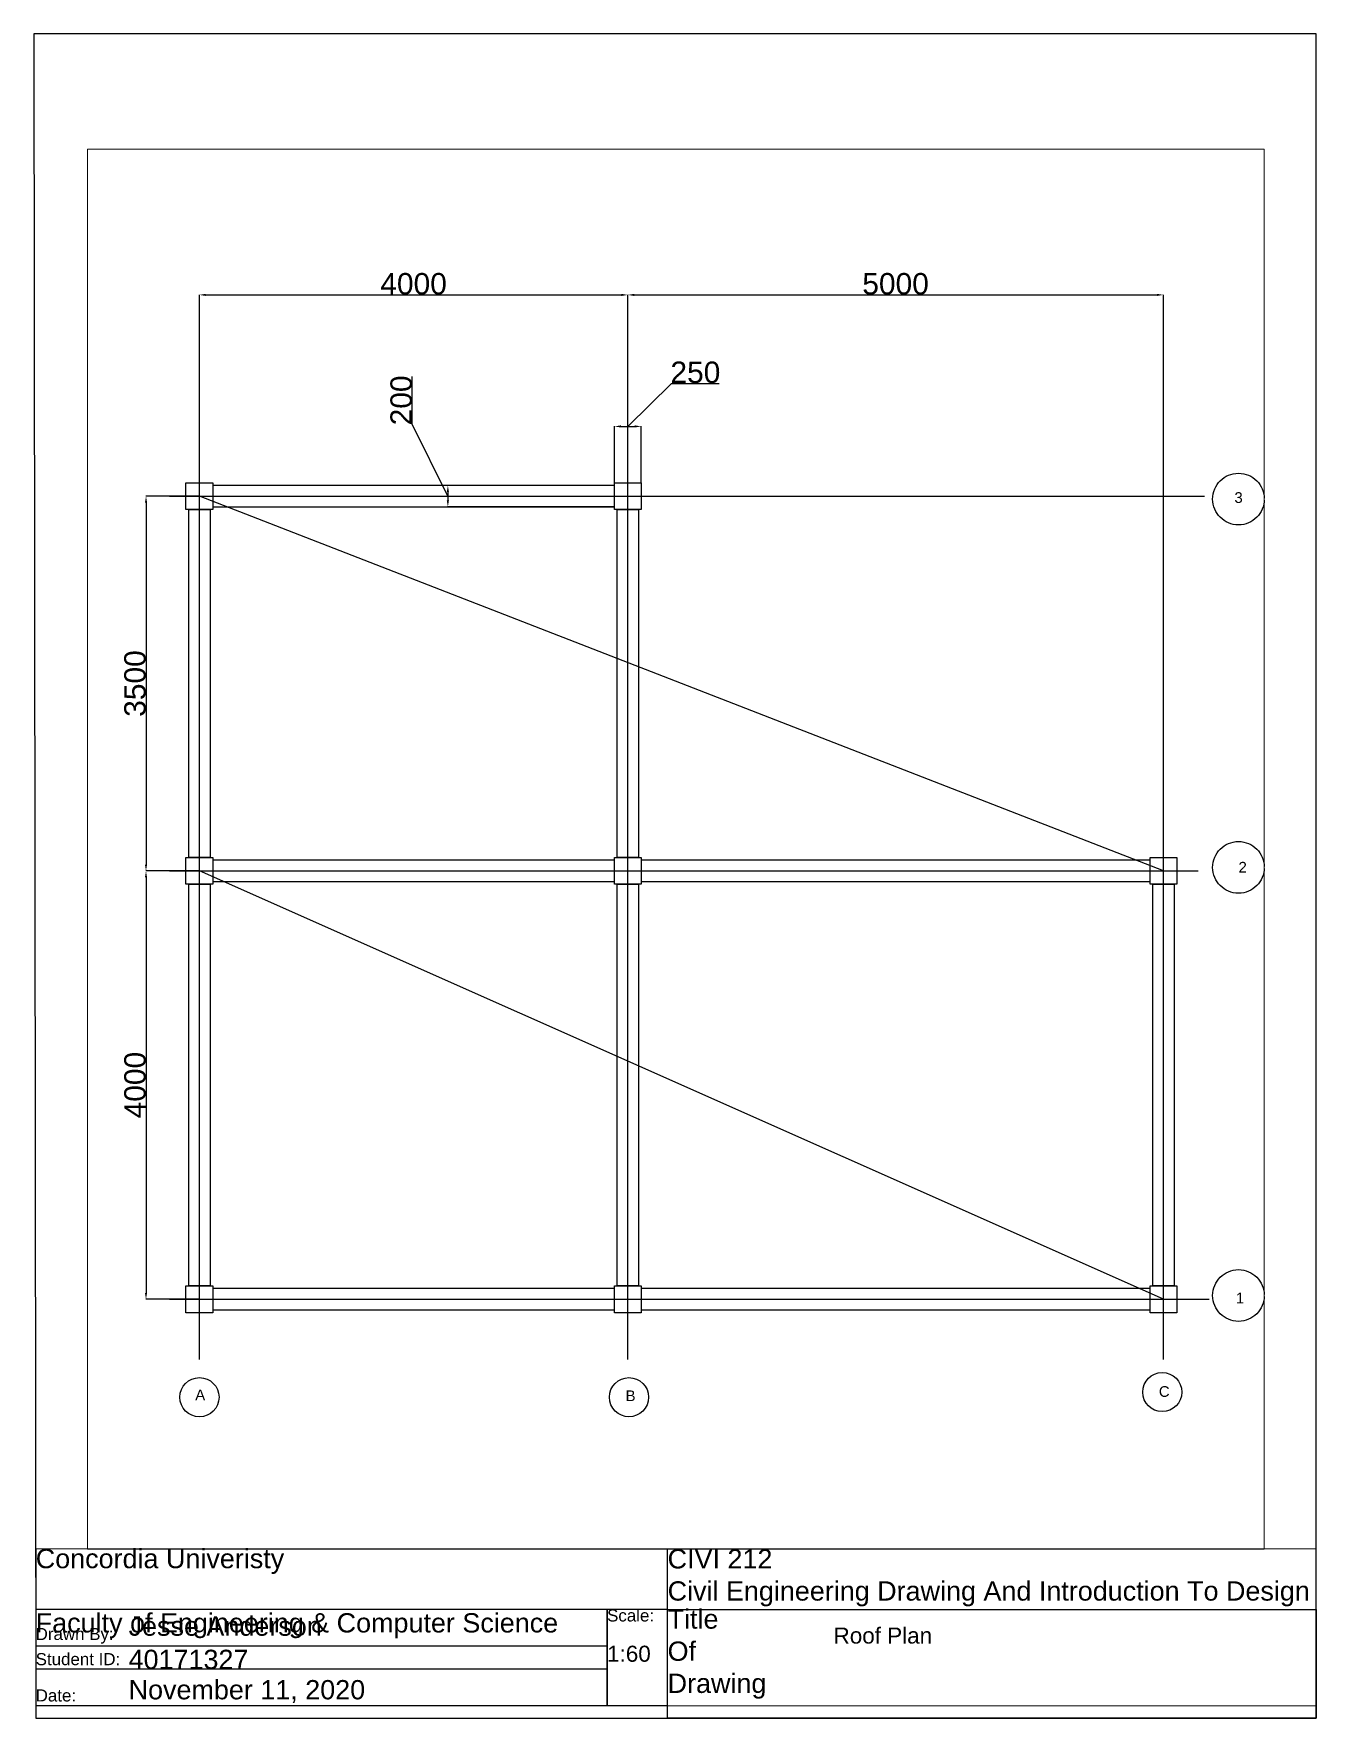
# Paper-space layout 'Roof Plan' of a CAD drawing. Header units: millimetres. Extents: x 0 to 200, y 0 to 263.
# The model-space entities are those that its viewports show. They can reach past a viewport. Long polylines and large blocks are cut down to what shows.
import ezdxf

# ---------------------------------------------------------------- set-up
doc = ezdxf.new("R2010")
doc.units = ezdxf.units.MM
doc.linetypes.add('CENTER2', pattern=[28.575, 19.05, -3.175, 3.175, -3.175])
doc.linetypes.add('PHANTOMX2', pattern=[127, 63.5, -12.7, 12.7, -12.7, 12.7, -12.7])
doc.layers.add('Centreline', color=7, linetype='Continuous', plot=False)
doc.styles.add('Annotative', font='arial.ttf')
doc.styles.get("Standard").update_dxf_attribs({"font": 'arial.ttf', "height": 100})
doc.dimstyles.new('Annotative', dxfattribs={"dimscale": 0, "dimtxt": 100, "dimasz": 60, "dimexe": 1.25, "dimexo": 0.625, "dimtad": 1, "dimtxsty": 'Standard', "dimcen": 2.5, "dimadec": 0, "dimazin": 0, "dimtfac": 1, "dimtmove": 0, "dimatfit": 3, "dimfxl": 1, "dimarcsym": 0})

# ---------------------------------------------------------------- blocks, each defined once
blk = doc.blocks.new('*U64')
at = {"layer": 'Centreline', "color": 0, "linetype": 'CENTER2', "lineweight": -3, "ltscale": 10, "transparency": 16777216}
blk.add_line((-278, 0), (9325, 0), dxfattribs=at)
blk = doc.blocks.new('*U65')
at = {"layer": 'Centreline', "color": 0, "linetype": 'CENTER2', "lineweight": -3, "ltscale": 10, "transparency": 16777216}
blk.add_line((0, -8061), (0, 282), dxfattribs=at)
blk = doc.blocks.new('*U66')
at = {"layer": 'Centreline', "color": 0, "linetype": 'CENTER2', "lineweight": -3, "ltscale": 10, "transparency": 16777216}
blk.add_line((0, -8061), (0, 282), dxfattribs=at)
blk = doc.blocks.new('*U67')
at = {"layer": 'Centreline', "color": 0, "linetype": 'CENTER2', "lineweight": -3, "ltscale": 10, "transparency": 16777216}
blk.add_line((0, -8561), (0, 282), dxfattribs=at)
blk = doc.blocks.new('*U68')
at = {"layer": 'Centreline', "color": 0, "linetype": 'CENTER2', "lineweight": -3, "ltscale": 10, "transparency": 16777216}
blk.add_line((-278, 0), (9385, 0), dxfattribs=at)
blk = doc.blocks.new('*U69')
at = {"layer": 'Centreline', "color": 0, "linetype": 'CENTER2', "lineweight": -3, "ltscale": 10, "transparency": 16777216}
blk.add_line((-278, 0), (9426, 0), dxfattribs=at)
blk = doc.blocks.new('*D76')
at = {"layer": 'Centreline', "color": 0, "lineweight": -2, "transparency": 16777216}
for p, q in [((19739, 18032), (19739, 18478)), ((20072, 17361), (19739, 18032)), ((21627, 17461), (20070, 17461)), ((20072, 17401), (20072, 17321)), ((21627, 17261), (20070, 17261))]:
    blk.add_line(p, q, dxfattribs=at)
at = {"layer": 'Centreline', "color": 0, "lineweight": -3, "transparency": 16777216}
for points in [[(20062, 17401), (20082, 17401), (20072, 17461)], [(20062, 17321), (20082, 17321), (20072, 17261)]]:
    blk.add_solid(points, dxfattribs=at)
at = {"layer": 'Defpoints', "color": 0, "lineweight": -3, "transparency": 16777216}
for p in [(21627, 17461), (20072, 17261), (21627, 17261)]:
    blk.add_point(p, dxfattribs=at)
at = {"layer": 'Centreline', "color": 0, "lineweight": -3, "transparency": 16777216, "insert": (19637, 18255), "char_height": 100, "attachment_point": 5, "rotation": 90}
blk.add_mtext('{\\H2x;200}', dxfattribs=at)
blk = doc.blocks.new('*D77')
at = {"layer": 'Centreline', "color": 0, "lineweight": -2, "transparency": 16777216}
for p, q in [((21752, 18012), (22160, 18414)), ((22160, 18414), (22606, 18414)), ((21627, 17486), (21627, 18013)), ((21687, 18012), (21817, 18012)), ((21877, 17486), (21877, 18013))]:
    blk.add_line(p, q, dxfattribs=at)
at = {"layer": 'Centreline', "color": 0, "lineweight": -3, "transparency": 16777216}
for points in [[(21687, 18022), (21687, 18002), (21627, 18012)], [(21817, 18022), (21817, 18002), (21877, 18012)]]:
    blk.add_solid(points, dxfattribs=at)
at = {"layer": 'Defpoints', "color": 0, "lineweight": -3, "transparency": 16777216}
for p in [(21877, 18012), (21627, 17486), (21877, 17486)]:
    blk.add_point(p, dxfattribs=at)
at = {"layer": 'Centreline', "color": 0, "lineweight": -3, "transparency": 16777216, "insert": (22383, 18516), "char_height": 100, "attachment_point": 5}
blk.add_mtext('{\\H2x;250}', dxfattribs=at)
blk = doc.blocks.new('*D74')
at = {"layer": 'Centreline', "color": 0, "lineweight": -2, "transparency": 16777216}
for p, q in [((17752, 17361), (17752, 19241)), ((17812, 19240), (21692, 19240)), ((21752, 17361), (21752, 19241))]:
    blk.add_line(p, q, dxfattribs=at)
at = {"layer": 'Centreline', "color": 0, "lineweight": -3, "transparency": 16777216}
for points in [[(17812, 19250), (17812, 19230), (17752, 19240)], [(21692, 19250), (21692, 19230), (21752, 19240)]]:
    blk.add_solid(points, dxfattribs=at)
at = {"layer": 'Defpoints', "color": 0, "lineweight": -3, "transparency": 16777216}
for p in [(21752, 19240), (17752, 17361), (21752, 17361)]:
    blk.add_point(p, dxfattribs=at)
at = {"layer": 'Centreline', "color": 0, "lineweight": -3, "transparency": 16777216, "insert": (19752, 19343), "char_height": 100, "attachment_point": 5}
blk.add_mtext('{\\H2x;4000}', dxfattribs=at)
blk = doc.blocks.new('*D75')
at = {"layer": 'Centreline', "color": 0, "lineweight": -2, "transparency": 16777216}
for p, q in [((21752, 17361), (21752, 19241)), ((21812, 19240), (26692, 19240)), ((26752, 17361), (26752, 19241))]:
    blk.add_line(p, q, dxfattribs=at)
at = {"layer": 'Centreline', "color": 0, "lineweight": -3, "transparency": 16777216}
for points in [[(21812, 19250), (21812, 19230), (21752, 19240)], [(26692, 19250), (26692, 19230), (26752, 19240)]]:
    blk.add_solid(points, dxfattribs=at)
at = {"layer": 'Defpoints', "color": 0, "lineweight": -3, "transparency": 16777216}
for p in [(26752, 19240), (21752, 17361), (26752, 17361)]:
    blk.add_point(p, dxfattribs=at)
at = {"layer": 'Centreline', "color": 0, "lineweight": -3, "transparency": 16777216, "insert": (24252, 19343), "char_height": 100, "attachment_point": 5}
blk.add_mtext('{\\H2x;5000}', dxfattribs=at)
blk = doc.blocks.new('*D81')
at = {"layer": 'Centreline', "color": 0, "lineweight": -2, "transparency": 16777216}
for p, q in [((17752, 17361), (17253, 17361)), ((17254, 17301), (17254, 13921)), ((17752, 13861), (17253, 13861))]:
    blk.add_line(p, q, dxfattribs=at)
at = {"layer": 'Centreline', "color": 0, "lineweight": -3, "transparency": 16777216}
for points in [[(17244, 17301), (17264, 17301), (17254, 17361)], [(17244, 13921), (17264, 13921), (17254, 13861)]]:
    blk.add_solid(points, dxfattribs=at)
at = {"layer": 'Defpoints', "color": 0, "lineweight": -3, "transparency": 16777216}
for p in [(17752, 17361), (17254, 13861), (17752, 13861)]:
    blk.add_point(p, dxfattribs=at)
at = {"layer": 'Centreline', "color": 0, "lineweight": -3, "transparency": 16777216, "insert": (17152, 15611), "char_height": 100, "attachment_point": 5, "rotation": 90}
blk.add_mtext('{\\H2x;3500}', dxfattribs=at)
blk = doc.blocks.new('*D82')
at = {"layer": 'Centreline', "color": 0, "lineweight": -2, "transparency": 16777216}
for p, q in [((17752, 13861), (17253, 13861)), ((17254, 13801), (17254, 9921)), ((17752, 9861), (17253, 9861))]:
    blk.add_line(p, q, dxfattribs=at)
at = {"layer": 'Centreline', "color": 0, "lineweight": -3, "transparency": 16777216}
for points in [[(17244, 13801), (17264, 13801), (17254, 13861)], [(17244, 9921), (17264, 9921), (17254, 9861)]]:
    blk.add_solid(points, dxfattribs=at)
at = {"layer": 'Defpoints', "color": 0, "lineweight": -3, "transparency": 16777216}
for p in [(17752, 13861), (17254, 9861), (17752, 9861)]:
    blk.add_point(p, dxfattribs=at)
at = {"layer": 'Centreline', "color": 0, "lineweight": -3, "transparency": 16777216, "insert": (17152, 11861), "char_height": 100, "attachment_point": 5, "rotation": 90}
blk.add_mtext('{\\H2x;4000}', dxfattribs=at)

msp = doc.modelspace()

# ---------------------------------------------------------------- linework, layer by layer
at = {"layer": 'Centreline', "color": 177, "lineweight": -3, "true_color": 0x293189}
for p, q in [((26752.34, 13860.87), (17752.34, 17360.87)), ((26752.34, 9860.87), (17752.34, 13860.87))]:
    msp.add_line(p, q, dxfattribs=at)
at = {"layer": 'Centreline', "lineweight": -3}
for points in [[(17627.34, 17485.87), (17877.34, 17485.87), (17877.34, 17235.87), (17627.34, 17235.87)], [(21627.34, 17485.87), (21877.34, 17485.87), (21877.34, 17235.87), (21627.34, 17235.87)], [(17627.34, 13985.87), (17877.34, 13985.87), (17877.34, 13735.87), (17627.34, 13735.87)], [(21627.34, 13985.87), (21877.34, 13985.87), (21877.34, 13735.87), (21627.34, 13735.87)], [(26627.34, 13985.87), (26877.34, 13985.87), (26877.34, 13735.87), (26627.34, 13735.87)], [(17627.34, 9985.87), (17877.34, 9985.87), (17877.34, 9735.87), (17627.34, 9735.87)], [(21627.34, 9985.87), (21877.34, 9985.87), (21877.34, 9735.87), (21627.34, 9735.87)], [(26627.34, 9985.87), (26877.34, 9985.87), (26877.34, 9735.87), (26627.34, 9735.87)]]:
    msp.add_lwpolyline(points, close=True, dxfattribs=at)
at = {"layer": 'Centreline', "linetype": 'PHANTOMX2', "lineweight": -3, "ltscale": 5}
for points in [[(17877.34, 17260.87), (21627.34, 17260.87), (21627.34, 17460.87), (17877.34, 17460.87)], [(17852.34, 13985.87), (17652.34, 13985.87), (17652.34, 17235.87), (17852.34, 17235.87)], [(21852.34, 13985.87), (21652.34, 13985.87), (21652.34, 17235.87), (21852.34, 17235.87)], [(17877.34, 13760.87), (21627.34, 13760.87), (21627.34, 13960.87), (17877.34, 13960.87)], [(21877.34, 13760.87), (26627.34, 13760.87), (26627.34, 13960.87), (21877.34, 13960.87)], [(17852.34, 9985.87), (17652.34, 9985.87), (17652.34, 13735.87), (17852.34, 13735.87)], [(21852.34, 9985.87), (21652.34, 9985.87), (21652.34, 13735.87), (21852.34, 13735.87)], [(26852.34, 9985.87), (26652.34, 9985.87), (26652.34, 13735.87), (26852.34, 13735.87)], [(17877.34, 9760.87), (21627.34, 9760.87), (21627.34, 9960.87), (17877.34, 9960.87)], [(21877.34, 9760.87), (26627.34, 9760.87), (26627.34, 9960.87), (21877.34, 9960.87)]]:
    msp.add_lwpolyline(points, close=True, dxfattribs=at)
at = {"layer": 'Centreline', "lineweight": -3}
for centre, radius in [((27453.596, 17333.668), 241.339), ((27453.596, 13894.17), 241.339), ((27453.596, 9896.23), 241.339), ((17753.223, 8946.539), 182.627), ((21763.091, 8946.539), 182.627), ((26741.679, 8994.143), 182.627)]:
    msp.add_circle(centre, radius, dxfattribs=at)

# ---------------------------------------------------------------- block references
at = {"layer": 'Centreline', "color": 1, "linetype": 'CENTER2', "lineweight": -3, "ltscale": 10}
for name, p in [('*U67', (26752.34, 17860.87)), ('*U65', (17752.34, 17360.87)), ('*U66', (21752.34, 17360.87))]:
    msp.add_blockref(name, p, dxfattribs=at)
at = {"layer": 'Centreline', "color": 244, "linetype": 'CENTER2', "lineweight": -3, "ltscale": 10, "true_color": 0x991b1e}
for name, p in [('*U68', (17752.34, 17360.87)), ('*U64', (17752.34, 13860.87)), ('*U69', (17752.34, 9860.87))]:
    msp.add_blockref(name, p, dxfattribs=at)

# ---------------------------------------------------------------- texts
at = {"layer": 'Centreline', "lineweight": -3, "char_height": 100, "attachment_point": 1, "style": 'Annotative'}
for s, insert, width in [('3', (27415.49, 17397.775), 482.67766), ('2', (27453.596, 13945.586), 381.06122), ('1', (27428.191, 9922.261), 558.89042), ('A', (17713.521, 9017.945), 571.70311), ('B', (21731.33, 9010.011), 492.30033), ('C', (26709.917, 9049.681), 508.1814)]:
    msp.add_mtext(s, dxfattribs=dict(at, insert=insert, width=width))

# ---------------------------------------------------------------- dimensions: what is measured, and where the dimension line sits
at = {"layer": 'Centreline', "lineweight": -3}
for base, p1, p2, picture, middle in [((21752.34, 19240.145), (17752.34, 17360.87), (21752.34, 17360.87), '*D74', (19752.34, 19342.885)), ((26752.34, 19240.145), (21752.34, 17360.87), (26752.34, 17360.87), '*D75', (24252.34, 19342.885))]:
    dim = msp.add_linear_dim(base=base, p1=p1, p2=p2, text='{\\H2x;<>}', dimstyle='Annotative', dxfattribs=at)
    dim.commit()
    dim.dimension.update_dxf_attribs({"geometry": picture, "text_midpoint": middle})
dim = msp.add_linear_dim(base=(21877.34, 18011.772), p1=(21627.34, 17485.87), p2=(21877.34, 17485.87), text='{\\H2x;<>}', dimstyle='Annotative', override={"dimtmove": 1}, dxfattribs=at)
dim.commit()
dim.dimension.update_dxf_attribs({"geometry": '*D77', "text_midpoint": (22160.27, 18413.591), "dimtype": 160})
dim = msp.add_linear_dim(base=(20071.572, 17260.87), p1=(21627.34, 17460.87), p2=(21627.34, 17260.87), angle=90, text='{\\H2x;<>}', dimstyle='Annotative', override={"dimtmove": 1}, dxfattribs=at)
dim.commit()
dim.dimension.update_dxf_attribs({"geometry": '*D76', "text_midpoint": (19739.419, 18032.75), "dimtype": 160})
for base, p1, p2, picture, middle in [((17254.379, 13860.87), (17752.34, 17360.87), (17752.34, 13860.87), '*D81', (17151.571, 15610.87)), ((17254.379, 9860.87), (17752.34, 13860.87), (17752.34, 9860.87), '*D82', (17151.639, 11860.87))]:
    dim = msp.add_linear_dim(base=base, p1=p1, p2=p2, angle=90, text='{\\H2x;<>}', dimstyle='Annotative', dxfattribs=at)
    dim.commit()
    dim.dimension.update_dxf_attribs({"geometry": picture, "text_midpoint": middle})

psp = doc.layouts.new('Roof Plan')

# ---------------------------------------------------------------- linework, layer by layer
at = {"layer": 'Centreline', "lineweight": -3}
for p, q in [((98.78, 17.37), (98.78, 26.78)), ((89.36, 2.92), (89.36, 17.37))]:
    psp.add_line(p, q, dxfattribs=at)
for points in [[(0.48, 0.42), (199.69, 0.42), (199.71, 262.61), (0.14, 262.61)], [(0.46, 2.38), (199.69, 2.42), (199.69, 26.78), (0.46, 26.74)], [(0.45, 11.72), (89.36, 11.72), (89.36, 17.37), (0.45, 17.37)], [(98.78, 17.37), (89.36, 17.37), (89.36, 2.42), (98.78, 2.42)], [(199.69, 0.42), (98.78, 0.42), (98.78, 17.37), (199.69, 17.36)], [(0.45, 2.42), (89.36, 2.42), (89.36, 8.07), (0.45, 8.07)]]:
    psp.add_lwpolyline(points, close=True, dxfattribs=at)

# ---------------------------------------------------------------- texts
at = {"layer": 'Centreline', "lineweight": -3, "attachment_point": 1, "style": 'Annotative'}
for s, insert, char_height, width in [('Concordia Univeristy\\P\\PFaculty of Engineering & Computer Science', (0.46, 26.78), 3, 92.5244), ('CIVI 212\\PCivil Engineering Drawing And Introduction To Design', (98.78, 26.74), 3, 120.498), ('Jesse Anderson', (14.91, 16.27), 3, 43.9039), ('Scale:', (89.36, 17.37), 1.883, 9.4139), ('Title Of Drawing', (98.78, 17.37), 3, 11.7378), ('Drawn By:', (0.45, 14.49), 1.883, 14.4624), ('Roof Plan', (124.6, 14.55), 2.5, 52.3737), ('Student ID:', (0.45, 10.57), 1.8828, 14.4624), ('40171327 ', (14.91, 11.09), 3, 43.9039), ('1:60', (89.36, 11.72), 2.5, 9.4139), ('November 11, 2020', (14.91, 6.37), 3, 43.9039), ('Date:', (0.45, 4.92), 1.883, 14.4624)]:
    psp.add_mtext(s, dxfattribs=dict(at, insert=insert, char_height=char_height, width=width))

# ---------------------------------------------------------------- viewports
at = {"layer": 'Centreline', "lineweight": -3}
psp.add_viewport(center=(100.08, 135.7), size=(183.09, 217.877), view_center_point=(22201.754, 14064.811), view_height=13072.6078, dxfattribs=at)

doc.saveas('drawing.dxf')
